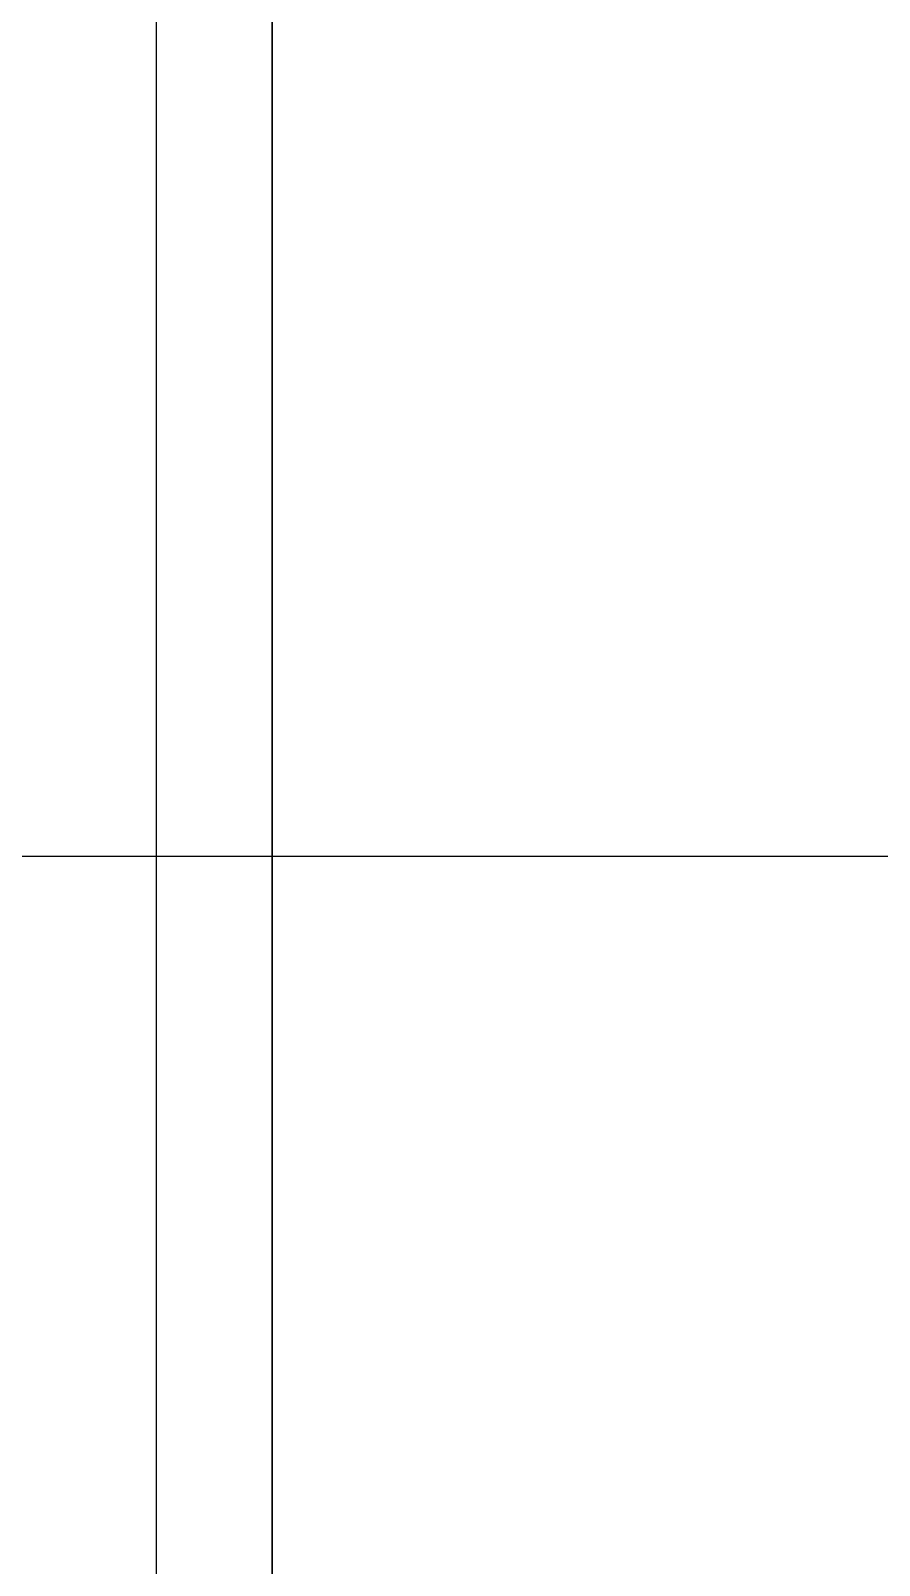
# Model space of a CAD drawing. Header units: millimetres. Extents: x 173236 to 801264, y -94969 to 615039.
# Drawn here: x 636050 to 636363, y 168301 to 168867 of the extents above; entities that cross this region are included whole.
import ezdxf

# ---------------------------------------------------------------- set-up
doc = ezdxf.new("R2010")
doc.units = ezdxf.units.MM
doc.header["$MEASUREMENT"] = 0
doc.header["$PDMODE"] = 2
doc.layers.add('00-Def-points', color=7, linetype='Continuous', plot=False)
for name, color, linetype in [('VOX-A-ANNO-DIMS', 160, 'Continuous'), ('VOX-A-ANNO-GRID-LINE', 254, 'Continuous'), ('VOX-A-FLOOR-LINE', 253, 'Continuous')]:
    doc.layers.add(name, color=color, linetype=linetype)
doc.layers.add('VOX-A-WALL-SECT', color=1, linetype='Continuous', lineweight=30)
doc.styles.add('1.5 mm Rotis Annotative', font='', dxfattribs={"height": 1.5})
doc.styles.get('1.5 mm Rotis Annotative').set_extended_font_data('Rotis Sans Serif')
doc.dimstyles.new('1.5 mm Rotis Annotative', dxfattribs={"dimtxt": 1.5, "dimasz": 1, "dimexe": 1.5, "dimexo": 0, "dimgap": 1, "dimtad": 1, "dimdec": 0, "dimrnd": 5, "dimzin": 0, "dimdsep": 46, "dimtxsty": '1.5 mm Rotis Annotative', "dimblk": 'ARCHTICK', "dimcen": 0.09, "dimdle": 1, "dimadec": 0, "dimazin": 0, "dimtfac": 1, "dimtdec": 0, "dimtofl": 0, "dimtmove": 1, "dimatfit": 3, "dimfxl": 2, "dimfxlon": 1, "dimtolj": 1, "dimtzin": 0, "dimarcsym": 0})

# ---------------------------------------------------------------- blocks, each defined once
blk = doc.blocks.new('dd')
at = {"layer": 'VOX-A-ANNO-GRID-LINE', "transparency": 33554610}
blk.add_line((725680.44, 156772.57), (697939.52, 156772.57), dxfattribs=at)
blk = doc.blocks.new('FF PLAN')
at = {"layer": 'VOX-A-FLOOR-LINE'}
blk.add_lwpolyline([(750911.31, 144408.98), (750911.31, 152564.67), (758789.47, 152564.68), (758789.47, 152239.68)], dxfattribs=at)
at = {"layer": 'VOX-A-WALL-SECT'}
blk.add_lwpolyline([(750953.84, 149688.23), (750953.81, 148620.05), (751183.81, 148620.06), (751183.81, 149563.23), (753134.12, 149563.23), (753134.12, 149688.23)], close=True, dxfattribs=at)
blk = doc.blocks.new('_ArchTick')
at = {"color": 0, "linetype": 'ByBlock', "const_width": 0.15}
blk.add_lwpolyline([(-0.5, -0.5), (0.5, 0.5)], dxfattribs=at)
blk = doc.blocks.new('*D439')
at = {"layer": 'Defpoints', "color": 0, "transparency": 16777216}
for p in [(636139.12, 168761.29), (653158.45, 168701.38), (636093.93, 155923.57)]:
    blk.add_point(p, dxfattribs=at)
at = {"layer": 'VOX-A-ANNO-DIMS', "color": 0, "lineweight": -2, "transparency": 16777216}
for p, q in [((636094.64, 156123.57), (636093.4, 155773.58)), ((653113.96, 156063.66), (653112.73, 155713.66)), ((653213.26, 155863.31), (635993.93, 155923.93))]:
    blk.add_line(p, q, dxfattribs=at)
at = {"layer": 'VOX-A-ANNO-DIMS', "color": 0, "lineweight": -2, "transparency": 16777216, "xscale": 100, "yscale": 100, "zscale": 100}
for p, rotation in [((636093.93, 155923.57), 179.7983003632781), ((653113.26, 155863.66), 359.7983003632781)]:
    blk.add_blockref('_ArchTick', p, dxfattribs=dict(at, rotation=rotation))
at = {"layer": 'VOX-A-ANNO-DIMS', "color": 0, "transparency": 16777216, "insert": (644604.21, 156069.81), "char_height": 150, "attachment_point": 5, "rotation": 359.7983, "style": '1.5 mm Rotis Annotative'}
blk.add_mtext('\\A1;17020', dxfattribs=at)
blk = doc.blocks.new('DIM')
at = {"layer": 'VOX-A-ANNO-DIMS'}
dim = blk.add_aligned_dim(p1=(653158.45, 168701.38), p2=(636139.12, 168761.29), distance=12837.8, dimstyle='1.5 mm Rotis Annotative', dxfattribs=at)
dim.commit()
dim.dimension.update_dxf_attribs({"geometry": '*D439', "text_midpoint": (644604.21, 156069.81)})

msp = doc.modelspace()

# ---------------------------------------------------------------- block references
at = {"layer": 'VOX-A-ANNO-GRID-LINE'}
msp.add_blockref('dd', (-67950.85, 11790.02), dxfattribs=at)

# ---------------------------------------------------------------- next in the draw order: block references
at = {"layer": '00-Def-points'}
msp.add_blockref('FF PLAN', (-114814.7, 19646.67), dxfattribs=at)

# ---------------------------------------------------------------- next in the draw order: block references
msp.add_blockref('DIM', (0, 0))

doc.saveas('drawing.dxf')
